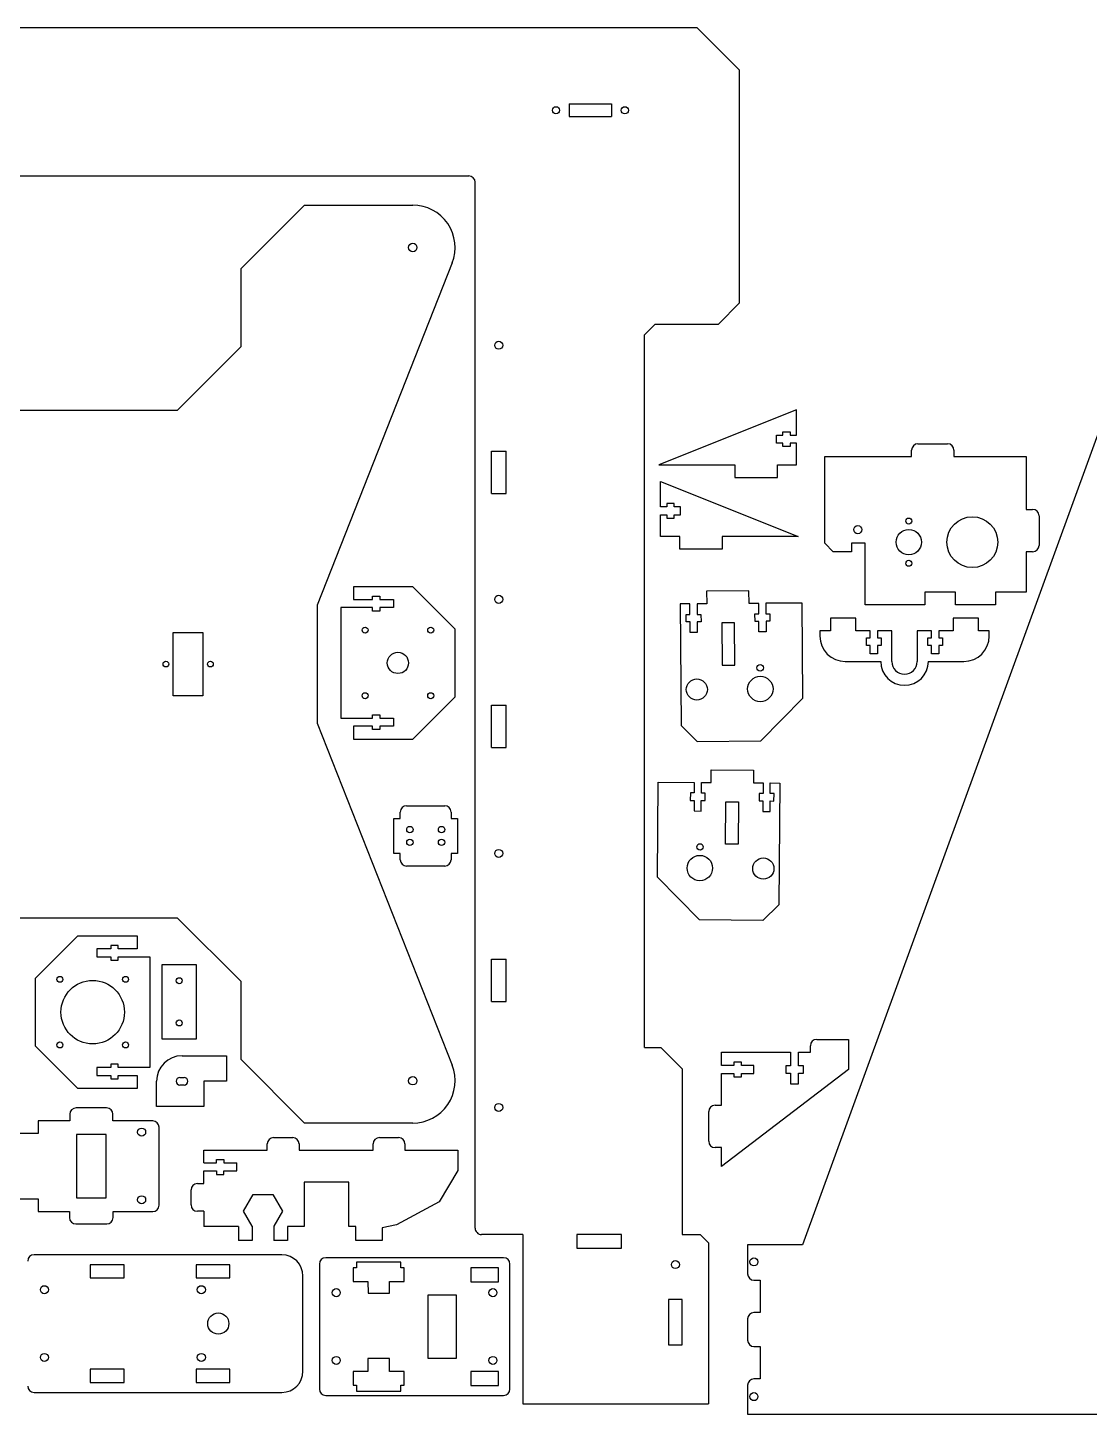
# Model space of a CAD drawing. Header units: millimetres. Extents: x -753 to 1045, y 196 to 851.
# Drawn here: x -355 to 146, y 196 to 851 of the extents above; entities that cross this region are included whole.
import ezdxf

# ---------------------------------------------------------------- set-up
doc = ezdxf.new("R2010")
doc.units = ezdxf.units.MM

msp = doc.modelspace()

# ---------------------------------------------------------------- linework, layer by layer
at = {"color": 7, "linetype": 'Continuous', "lineweight": 25}
for p, q in [((-38.94, 850.69), (-732.93, 850.69)), ((-18.94, 830.69), (-38.94, 850.69)), ((-18.94, 720.69), (-18.94, 830.69)), ((-99.43, 814.69), (-99.43, 808.69)), ((-99.43, 814.69), (-79.43, 814.69)), ((-79.43, 814.69), (-79.43, 808.69)), ((-99.43, 808.69), (-79.43, 808.69)), ((-625.03, 780.69), (-146.85, 780.69)), ((-143.85, 283.68), (-143.85, 777.69)), ((-254.41, 736.91), (-224.41, 766.91)), ((-224.41, 766.91), (-173.34, 766.91)), ((189.69, 767.2), (10.82, 275.76)), ((-254.41, 700.1), (-254.41, 736.91)), ((-154.73, 739.58), (-218.41, 578.01)), ((-28.94, 710.69), (-18.94, 720.69)), ((-63.85, 705.69), (-58.85, 710.69)), ((-58.85, 710.69), (-28.94, 710.69)), ((-63.85, 368.99), (-63.85, 705.69)), ((-284.41, 670.1), (-254.41, 700.1)), ((-474.41, 670.1), (-284.41, 670.1)), ((7.93, 670.23), (-57.04, 644.23)), ((7.93, 658.18), (7.93, 670.23)), ((-1.57, 658.18), (1.43, 658.18)), ((-1.57, 654.48), (-1.57, 658.18)), ((1.43, 659.83), (4.93, 659.83)), ((1.43, 658.18), (1.43, 659.83)), ((4.93, 659.83), (4.93, 658.18)), ((4.93, 658.18), (7.93, 658.18)), ((-136.16, 650.69), (-129.27, 650.69)), ((-136.16, 630.69), (-136.16, 650.69)), ((-129.27, 630.69), (-129.27, 650.69)), ((1.43, 654.48), (-1.57, 654.48)), ((1.43, 652.83), (1.43, 654.48)), ((4.93, 652.83), (1.43, 652.83)), ((7.93, 654.48), (4.93, 654.48)), ((4.93, 654.48), (4.93, 652.83)), ((7.93, 644.23), (7.93, 654.48)), ((62.28, 648.15), (62.28, 651.15)), ((65.28, 654.15), (79.28, 654.15)), ((82.28, 651.15), (82.28, 648.15)), ((-57.04, 644.23), (-21.13, 644.23)), ((-21.13, 644.23), (-21.13, 638.23)), ((-1.13, 644.23), (7.93, 644.23)), ((-1.13, 638.23), (-1.13, 644.23)), ((21.26, 607.15), (21.26, 648.15)), ((21.26, 648.15), (62.28, 648.15)), ((82.28, 648.15), (116.46, 648.15)), ((116.46, 648.15), (116.46, 623.15)), ((-56.31, 624.32), (-56.31, 636.37)), ((-56.31, 636.37), (8.66, 610.37)), ((-21.13, 638.23), (-1.13, 638.23)), ((-136.16, 630.69), (-129.27, 630.69)), ((-53.31, 624.32), (-56.31, 624.32)), ((-49.81, 625.97), (-53.31, 625.97)), ((-53.31, 625.97), (-53.31, 624.32)), ((-49.81, 624.32), (-49.81, 625.97)), ((-46.81, 624.32), (-49.81, 624.32)), ((-46.81, 620.62), (-46.81, 624.32)), ((116.46, 623.15), (119.46, 623.15)), ((-56.31, 610.37), (-56.31, 620.62)), ((-56.31, 620.62), (-53.31, 620.62)), ((-53.31, 620.62), (-53.31, 618.97)), ((-53.31, 618.97), (-49.81, 618.97)), ((-49.81, 618.97), (-49.81, 620.62)), ((-49.81, 620.62), (-46.81, 620.62)), ((122.46, 620.15), (122.46, 606.15)), ((-47.25, 610.37), (-56.31, 610.37)), ((-47.25, 604.37), (-47.25, 610.37)), ((-27.25, 610.37), (-27.25, 604.37)), ((8.66, 610.37), (-27.25, 610.37)), ((-27.25, 604.37), (-47.25, 604.37)), ((25.26, 603.15), (21.26, 607.15)), ((33.88, 603.15), (25.26, 603.15)), ((33.88, 607.15), (33.88, 603.15)), ((40.38, 607.15), (33.88, 607.15)), ((40.38, 578.15), (40.38, 607.15)), ((119.46, 603.15), (116.46, 603.15)), ((116.46, 603.15), (116.46, 584.15)), ((-201.35, 586.66), (-201.35, 580.56)), ((-173.35, 586.66), (-201.35, 586.66)), ((-153.35, 566.66), (-173.35, 586.66)), ((-14.53, 584.75), (-34.53, 584.6)), ((-34.53, 584.6), (-34.48, 578.6)), ((-14.48, 578.75), (-14.53, 584.75)), ((82.96, 584.15), (68.46, 584.15)), ((68.46, 584.15), (68.46, 578.15)), ((82.96, 578.15), (82.96, 584.15)), ((116.46, 584.15), (101.96, 584.15)), ((101.96, 584.15), (101.96, 578.15)), ((-218.41, 578.01), (-218.41, 522.19)), ((-207.35, 576.76), (-207.35, 524.56)), ((-192.35, 576.76), (-207.35, 576.76)), ((-201.35, 580.56), (-192.35, 580.56)), ((-192.35, 582.16), (-188.85, 582.16)), ((-192.35, 580.56), (-192.35, 582.16)), ((-192.35, 575.16), (-192.35, 576.76)), ((-188.85, 582.16), (-188.85, 580.56)), ((-188.85, 580.56), (-182.35, 580.56)), ((-188.85, 576.76), (-188.85, 575.16)), ((-182.35, 576.76), (-188.85, 576.76)), ((-182.35, 580.56), (-182.35, 576.76)), ((-42.43, 578.53), (-46.98, 578.5)), ((-46.98, 578.5), (-46.53, 521.03)), ((-42.39, 573.53), (-42.43, 578.53)), ((-34.48, 578.6), (-39.03, 578.56)), ((-39.03, 578.56), (-38.99, 573.56)), ((-9.93, 578.79), (-14.48, 578.75)), ((-9.89, 573.79), (-9.93, 578.79)), ((10.52, 578.95), (-6.53, 578.81)), ((-6.53, 578.81), (-6.49, 573.81)), ((10.87, 533.98), (10.52, 578.95)), ((68.46, 578.15), (40.38, 578.15)), ((101.96, 578.15), (82.96, 578.15)), ((-188.85, 575.16), (-192.35, 575.16)), ((-44.19, 573.52), (-42.39, 573.53)), ((-44.16, 570.02), (-44.19, 573.52)), ((-42.36, 570.03), (-44.16, 570.02)), ((-42.32, 565.03), (-42.36, 570.03)), ((-38.99, 573.56), (-37.19, 573.57)), ((-37.16, 570.07), (-38.96, 570.06)), ((-38.96, 570.06), (-38.92, 565.06)), ((-37.19, 573.57), (-37.16, 570.07)), ((-11.69, 573.77), (-9.89, 573.79)), ((-11.66, 570.27), (-11.69, 573.77)), ((-9.86, 570.29), (-11.66, 570.27)), ((-9.83, 565.29), (-9.86, 570.29)), ((-6.49, 573.81), (-4.69, 573.83)), ((-4.66, 570.33), (-6.46, 570.31)), ((-6.46, 570.31), (-6.43, 565.31)), ((-4.69, 573.83), (-4.66, 570.33)), ((23.94, 571.83), (23.94, 565.83)), ((35.94, 571.83), (23.94, 571.83)), ((35.94, 565.83), (35.94, 571.83)), ((81.94, 571.83), (81.94, 565.83)), ((93.94, 571.83), (81.94, 571.83)), ((93.94, 565.83), (93.94, 571.83)), ((-286.41, 565.1), (-272.41, 565.1)), ((-286.41, 535.1), (-286.41, 565.1)), ((-272.41, 565.1), (-272.41, 535.1)), ((-153.35, 534.66), (-153.35, 566.66)), ((-38.92, 565.06), (-42.32, 565.03)), ((-21.41, 569.64), (-27.41, 569.59)), ((-27.41, 569.59), (-27.25, 549.59)), ((-21.25, 549.64), (-21.41, 569.64)), ((-6.43, 565.31), (-9.83, 565.29)), ((23.94, 565.83), (18.94, 565.83)), ((18.94, 565.83), (18.94, 563.33)), ((42.74, 565.83), (35.94, 565.83)), ((42.74, 562.45), (42.74, 565.83)), ((46.14, 565.83), (46.14, 562.45)), ((52.94, 565.83), (46.14, 565.83)), ((52.94, 551.33), (52.94, 565.83)), ((64.94, 565.83), (64.94, 551.33)), ((71.74, 565.83), (64.94, 565.83)), ((71.74, 562.45), (71.74, 565.83)), ((81.94, 565.83), (75.14, 565.83)), ((75.14, 565.83), (75.14, 562.45)), ((98.94, 565.83), (93.94, 565.83)), ((98.94, 563.33), (98.94, 565.83)), ((40.94, 562.45), (42.74, 562.45)), ((40.94, 558.95), (40.94, 562.45)), ((42.74, 558.95), (40.94, 558.95)), ((42.74, 554.95), (42.74, 558.95)), ((46.14, 562.45), (47.94, 562.45)), ((47.94, 558.95), (46.14, 558.95)), ((46.14, 558.95), (46.14, 554.95)), ((47.94, 562.45), (47.94, 558.95)), ((69.94, 558.95), (69.94, 562.45)), ((69.94, 562.45), (71.74, 562.45)), ((71.74, 558.95), (69.94, 558.95)), ((71.74, 554.95), (71.74, 558.95)), ((75.14, 562.45), (76.94, 562.45)), ((75.14, 558.95), (75.14, 554.95)), ((76.94, 558.95), (75.14, 558.95)), ((76.94, 562.45), (76.94, 558.95)), ((30.94, 551.33), (47.69, 551.33)), ((46.14, 554.95), (42.74, 554.95)), ((70.18, 551.33), (86.94, 551.33)), ((75.14, 554.95), (71.74, 554.95)), ((-27.25, 549.59), (-21.25, 549.64)), ((-272.41, 535.1), (-286.41, 535.1)), ((-173.35, 514.66), (-153.35, 534.66)), ((-136.16, 530.69), (-129.27, 530.69)), ((-136.16, 510.69), (-136.16, 530.69)), ((-129.27, 510.69), (-129.27, 530.69)), ((-8.97, 513.82), (10.87, 533.98)), ((-207.35, 524.56), (-192.35, 524.56)), ((-192.35, 526.16), (-188.85, 526.16)), ((-192.35, 524.56), (-192.35, 526.16)), ((-188.85, 526.16), (-188.85, 524.56)), ((-188.85, 524.56), (-182.35, 524.56)), ((-182.35, 524.56), (-182.35, 520.76)), ((-218.41, 522.19), (-154.73, 360.62)), ((-201.35, 520.76), (-201.35, 514.66)), ((-192.35, 520.76), (-201.35, 520.76)), ((-192.35, 519.16), (-192.35, 520.76)), ((-188.85, 519.16), (-192.35, 519.16)), ((-188.85, 520.76), (-188.85, 519.16)), ((-182.35, 520.76), (-188.85, 520.76)), ((-46.53, 521.03), (-38.97, 513.59)), ((-201.35, 514.66), (-173.35, 514.66)), ((-38.97, 513.59), (-8.97, 513.82)), ((-136.16, 510.69), (-129.27, 510.69)), ((-32.41, 494.17), (-32.37, 500.17)), ((-32.37, 500.17), (-12.37, 500.01)), ((-12.37, 500.01), (-12.42, 494.01)), ((-57.77, 449.39), (-57.41, 494.36)), ((-57.41, 494.36), (-40.36, 494.23)), ((-40.36, 494.23), (-40.4, 489.23)), ((-37, 489.2), (-36.96, 494.2)), ((-36.96, 494.2), (-32.41, 494.17)), ((-12.42, 494.01), (-7.87, 493.97)), ((-7.87, 493.97), (-7.9, 488.97)), ((-4.5, 488.95), (-4.47, 493.95)), ((-4.47, 493.95), (0.08, 493.91)), ((0.08, 493.91), (-0.36, 436.44)), ((-42.2, 489.24), (-42.23, 485.74)), ((-42.23, 485.74), (-40.43, 485.73)), ((-40.4, 489.23), (-42.2, 489.24)), ((-40.43, 485.73), (-40.47, 480.73)), ((-37.07, 480.7), (-37.03, 485.7)), ((-37.03, 485.7), (-35.23, 485.69)), ((-35.2, 489.19), (-37, 489.2)), ((-35.23, 485.69), (-35.2, 489.19)), ((-25.64, 465.05), (-25.49, 485.05)), ((-25.49, 485.05), (-19.49, 485)), ((-19.49, 485), (-19.64, 465)), ((-9.7, 488.99), (-9.73, 485.49)), ((-9.73, 485.49), (-7.93, 485.47)), ((-7.9, 488.97), (-9.7, 488.99)), ((-7.93, 485.47), (-7.97, 480.47)), ((-4.57, 480.45), (-4.53, 485.45)), ((-4.53, 485.45), (-2.73, 485.43)), ((-2.7, 488.93), (-4.5, 488.95)), ((-2.73, 485.43), (-2.7, 488.93)), ((-179.22, 477.19), (-179.22, 480.19)), ((-176.22, 483.19), (-158.22, 483.19)), ((-155.22, 480.19), (-155.22, 477.19)), ((-40.47, 480.73), (-37.07, 480.7)), ((-7.97, 480.47), (-4.57, 480.45)), ((-182.22, 477.19), (-179.22, 477.19)), ((-182.22, 460.7), (-182.22, 477.19)), ((-155.22, 477.19), (-152.22, 477.19)), ((-152.22, 477.19), (-152.22, 460.7)), ((-19.64, 465), (-25.64, 465.05)), ((-179.22, 460.7), (-182.22, 460.7)), ((-179.22, 457.7), (-179.22, 460.7)), ((-152.22, 460.7), (-155.22, 460.7)), ((-155.22, 460.7), (-155.22, 457.7)), ((-158.22, 454.7), (-176.22, 454.7)), ((-37.92, 429.23), (-57.77, 449.39)), ((-0.36, 436.44), (-7.92, 429)), ((-284.41, 430.1), (-474.41, 430.1)), ((-254.41, 400.1), (-284.41, 430.1)), ((-7.92, 429), (-37.92, 429.23)), ((-351.49, 401.7), (-331.49, 421.7)), ((-331.49, 421.7), (-303.49, 421.7)), ((-303.49, 421.7), (-303.49, 415.6)), ((-315.99, 415.6), (-322.49, 415.6)), ((-322.49, 415.6), (-322.49, 411.8)), ((-312.49, 417.2), (-315.99, 417.2)), ((-315.99, 417.2), (-315.99, 415.6)), ((-312.49, 415.6), (-312.49, 417.2)), ((-303.49, 415.6), (-312.49, 415.6)), ((-322.49, 411.8), (-315.99, 411.8)), ((-315.99, 411.8), (-315.99, 410.2)), ((-315.99, 410.2), (-312.49, 410.2)), ((-312.49, 410.2), (-312.49, 411.8)), ((-312.49, 411.8), (-297.49, 411.8)), ((-297.49, 411.8), (-297.49, 359.6)), ((-291.64, 408.19), (-275.63, 408.19)), ((-291.64, 372.96), (-291.64, 408.19)), ((-275.63, 408.19), (-275.63, 372.96)), ((-136.16, 410.69), (-129.27, 410.69)), ((-136.16, 390.69), (-136.16, 410.69)), ((-129.27, 390.69), (-129.27, 410.69)), ((-351.49, 369.7), (-351.49, 401.7)), ((-254.41, 363.29), (-254.41, 400.1)), ((-136.16, 390.69), (-129.27, 390.69)), ((-331.49, 349.7), (-351.49, 369.7)), ((-275.63, 372.96), (-291.64, 372.96)), ((-63.85, 368.99), (-56.1, 368.99)), ((-56.1, 368.99), (-46.1, 358.99)), ((-27.52, 360.52), (-27.52, 366.84)), ((-27.52, 366.84), (5.12, 366.84)), ((5.12, 366.84), (5.12, 360.41)), ((8.92, 360.41), (8.92, 366.84)), ((8.92, 366.84), (14.48, 366.84)), ((14.48, 366.84), (14.48, 369.84)), ((17.48, 372.84), (32.48, 372.84)), ((32.48, 372.84), (32.48, 358.62)), ((-312.49, 361.2), (-315.99, 361.2)), ((-315.99, 361.2), (-315.99, 359.6)), ((-312.49, 359.6), (-312.49, 361.2)), ((-282.31, 365.08), (-261.31, 365.08)), ((-261.31, 365.08), (-261.31, 353.08)), ((-224.41, 333.29), (-254.41, 363.29)), ((-21.61, 360.52), (-27.52, 360.52)), ((-18.11, 362.12), (-21.61, 362.12)), ((-21.61, 362.12), (-21.61, 360.52)), ((-18.11, 360.52), (-18.11, 362.12)), ((-12.2, 360.52), (-18.11, 360.52)), ((-12.2, 356.72), (-12.2, 360.52)), ((5.12, 360.41), (2.83, 360.41)), ((2.83, 360.41), (2.83, 356.91)), ((11.2, 360.41), (8.92, 360.41)), ((11.2, 356.91), (11.2, 360.41)), ((-315.99, 359.6), (-322.49, 359.6)), ((-322.49, 359.6), (-322.49, 355.8)), ((-322.49, 355.8), (-315.99, 355.8)), ((-315.99, 355.8), (-315.99, 354.2)), ((-315.99, 354.2), (-312.49, 354.2)), ((-297.49, 359.6), (-312.49, 359.6)), ((-312.49, 354.2), (-312.49, 355.8)), ((-312.49, 355.8), (-303.49, 355.8)), ((-303.49, 355.8), (-303.49, 349.7)), ((-283.31, 354.88), (-281.31, 354.88)), ((-46.1, 358.99), (-46.1, 280.69)), ((32.48, 358.62), (-27.52, 312.84)), ((-27.52, 356.72), (-21.61, 356.72)), ((-27.52, 341.72), (-27.52, 356.72)), ((-21.61, 356.72), (-21.61, 355.12)), ((-21.61, 355.12), (-18.11, 355.12)), ((-18.11, 355.12), (-18.11, 356.72)), ((-18.11, 356.72), (-12.2, 356.72)), ((2.83, 356.91), (5.12, 356.91)), ((5.12, 356.91), (5.12, 351.84)), ((8.92, 356.91), (11.2, 356.91)), ((8.92, 351.84), (8.92, 356.91)), ((-303.49, 349.7), (-331.49, 349.7)), ((-294.31, 341.21), (-294.31, 353.08)), ((-281.31, 351.28), (-283.31, 351.28)), ((-261.31, 353.08), (-271.99, 353.08)), ((-271.99, 353.08), (-271.99, 341.21)), ((5.12, 351.84), (8.92, 351.84)), ((-271.99, 341.21), (-294.31, 341.21)), ((-30.52, 341.72), (-27.52, 341.72)), ((-350.21, 334.36), (-350.21, 328.35)), ((-335.31, 334.36), (-350.21, 334.36)), ((-335.31, 337.44), (-335.31, 334.36)), ((-317.93, 340.44), (-332.31, 340.44)), ((-314.93, 334.36), (-314.93, 337.44)), ((-296.13, 334.36), (-314.93, 334.36)), ((-33.52, 324.72), (-33.52, 338.72)), ((-350.21, 328.35), (-360.63, 328.35)), ((-318.13, 327.83), (-332.13, 327.83)), ((-332.13, 327.83), (-332.13, 298.03)), ((-318.13, 298.03), (-318.13, 327.83)), ((-293.13, 294.49), (-293.13, 331.36)), ((-173.34, 333.29), (-224.41, 333.29)), ((-242.04, 320.45), (-242.04, 323.45)), ((-239.04, 326.45), (-230.04, 326.45)), ((-227.04, 323.45), (-227.04, 320.45)), ((-192.04, 320.45), (-192.04, 323.45)), ((-189.04, 326.45), (-180.04, 326.45)), ((-177.04, 323.45), (-177.04, 320.45)), ((-27.52, 321.72), (-30.52, 321.72)), ((-27.52, 312.84), (-27.52, 321.72)), ((-272.04, 314.48), (-272.04, 320.45)), ((-272.04, 320.45), (-242.04, 320.45)), ((-272.04, 314.48), (-266.01, 314.48)), ((-266.01, 316.08), (-262.51, 316.08)), ((-266.01, 314.48), (-266.01, 316.08)), ((-262.51, 316.08), (-262.51, 314.48)), ((-262.51, 314.48), (-256.49, 314.48)), ((-256.49, 310.68), (-256.49, 314.48)), ((-227.04, 320.45), (-192.04, 320.45)), ((-177.04, 320.45), (-152.04, 320.45)), ((-152.04, 320.45), (-152.04, 310.92)), ((-272.04, 304.72), (-272.04, 310.68)), ((-272.04, 310.68), (-266.01, 310.68)), ((-266.01, 310.68), (-266.01, 309.08)), ((-266.01, 309.08), (-262.51, 309.08)), ((-262.51, 309.08), (-262.51, 310.68)), ((-262.51, 310.68), (-256.49, 310.68)), ((-152.04, 310.92), (-160.83, 296.17)), ((-278.04, 294.62), (-278.04, 301.72)), ((-275.04, 304.72), (-272.04, 304.72)), ((-203.55, 305.45), (-224.67, 305.45)), ((-224.67, 305.45), (-224.67, 284.53)), ((-203.55, 284.53), (-203.55, 305.45)), ((-360.63, 297.51), (-350.21, 297.51)), ((-350.21, 297.51), (-350.21, 291.49)), ((-332.13, 298.03), (-318.13, 298.03)), ((-253.28, 291.62), (-248.66, 299.62)), ((-248.66, 299.62), (-239.42, 299.62)), ((-239.42, 299.62), (-234.8, 291.62)), ((-160.83, 296.17), (-180.98, 285.27)), ((-350.21, 291.49), (-335.46, 291.49)), ((-335.46, 291.49), (-335.46, 288.64)), ((-314.89, 291.49), (-296.13, 291.49)), ((-314.89, 288.64), (-314.89, 291.49)), ((-272.04, 291.62), (-275.04, 291.62)), ((-272.04, 291.62), (-272.04, 284.53)), ((-249.21, 284.58), (-253.28, 291.62)), ((-234.8, 291.62), (-238.87, 284.58)), ((-332.46, 285.64), (-317.89, 285.64)), ((-255.56, 284.53), (-272.04, 284.53)), ((-255.56, 284.53), (-255.56, 277.79)), ((-249.21, 284.58), (-249.21, 277.79)), ((-238.87, 284.58), (-238.87, 277.79)), ((-224.67, 284.53), (-232.52, 284.53)), ((-232.52, 284.53), (-232.52, 277.79)), ((-200.22, 284.53), (-203.55, 284.53)), ((-200.22, 277.79), (-200.22, 284.53)), ((-180.98, 285.27), (-187.78, 283.79)), ((-187.78, 283.79), (-187.78, 277.79)), ((-249.21, 277.79), (-255.56, 277.79)), ((-232.52, 277.79), (-238.87, 277.79)), ((-187.78, 277.79), (-200.22, 277.79)), ((-121.27, 280.69), (-140.85, 280.68)), ((-121.27, 280.69), (-121.27, 200.69)), ((-74.77, 280.69), (-95.77, 280.69)), ((-95.77, 280.69), (-95.77, 274.19)), ((-74.77, 274.19), (-74.77, 280.69)), ((-46.1, 280.69), (-37.64, 280.69)), ((-37.64, 280.69), (-33.64, 276.69)), ((-33.64, 276.69), (-33.64, 200.69)), ((-15.19, 275.76), (-15.19, 262.09)), ((10.82, 275.76), (-15.19, 275.76)), ((-235.18, 271.1), (-352.18, 271.1)), ((-130.45, 269.69), (-214.45, 269.69)), ((-95.77, 274.19), (-74.77, 274.19)), ((-309.68, 266.4), (-325.68, 266.4)), ((-325.68, 266.4), (-325.68, 260.2)), ((-309.68, 260.2), (-309.68, 266.4)), ((-259.68, 266.4), (-275.68, 266.4)), ((-275.68, 266.4), (-275.68, 260.2)), ((-259.68, 260.2), (-259.68, 266.4)), ((-217.45, 266.69), (-217.45, 207.69)), ((-199.95, 264.94), (-201.45, 264.94)), ((-201.45, 264.94), (-201.45, 258.44)), ((-178.95, 267.64), (-199.95, 267.64)), ((-199.95, 267.64), (-199.95, 264.94)), ((-178.95, 264.94), (-178.95, 267.64)), ((-177.45, 264.94), (-178.95, 264.94)), ((-177.45, 258.44), (-177.45, 264.94)), ((-132.9, 264.99), (-145.94, 264.99)), ((-145.94, 264.99), (-145.94, 258.39)), ((-132.9, 258.39), (-132.9, 264.99)), ((-127.45, 207.69), (-127.45, 266.69)), ((-325.68, 260.2), (-309.68, 260.2)), ((-275.68, 260.2), (-259.68, 260.2)), ((-225.18, 216.1), (-225.18, 261.1)), ((-201.45, 258.44), (-194.52, 258.44)), ((-194.52, 258.44), (-194.45, 252.94)), ((-184.36, 252.94), (-184.36, 258.44)), ((-184.36, 258.44), (-177.45, 258.44)), ((-145.94, 258.39), (-132.9, 258.39)), ((-12.19, 259.09), (-9.19, 259.09)), ((-9.19, 259.09), (-9.19, 243.76)), ((-194.45, 252.94), (-184.36, 252.94)), ((-166.18, 252.09), (-166.18, 222.29)), ((-152.72, 252.09), (-166.18, 252.09)), ((-152.72, 222.29), (-152.72, 252.09)), ((-46.1, 249.93), (-52.57, 249.93)), ((-52.57, 249.93), (-52.57, 228.63)), ((-46.1, 228.63), (-46.1, 249.93)), ((-9.19, 243.76), (-12.19, 243.76)), ((-15.19, 240.76), (-15.19, 230.76)), ((-52.57, 228.63), (-46.1, 228.63)), ((-12.19, 227.76), (-9.19, 227.76)), ((-9.19, 227.76), (-9.19, 212.43)), ((-309.68, 217), (-325.68, 217)), ((-325.68, 217), (-325.68, 210.8)), ((-309.68, 210.8), (-309.68, 217)), ((-259.68, 217), (-275.68, 217)), ((-275.68, 217), (-275.68, 210.8)), ((-259.68, 210.8), (-259.68, 217)), ((-184.36, 222.05), (-194.52, 222.05)), ((-194.52, 222.05), (-194.52, 215.94)), ((-184.36, 215.94), (-184.36, 222.05)), ((-166.18, 222.29), (-152.72, 222.29)), ((-325.68, 210.8), (-309.68, 210.8)), ((-275.68, 210.8), (-259.68, 210.8)), ((-194.52, 215.94), (-201.45, 215.94)), ((-201.45, 215.94), (-201.45, 209.44)), ((-177.45, 215.94), (-184.36, 215.94)), ((-177.45, 209.44), (-177.45, 215.94)), ((-145.94, 215.99), (-145.94, 209.39)), ((-132.9, 215.99), (-145.94, 215.99)), ((-132.9, 209.39), (-132.9, 215.99)), ((-9.19, 212.43), (-12.19, 212.43)), ((-352.18, 206.1), (-235.18, 206.1)), ((-214.45, 204.69), (-130.45, 204.69)), ((-201.45, 209.44), (-199.95, 209.44)), ((-199.95, 209.44), (-199.95, 206.74)), ((-199.95, 206.74), (-178.95, 206.74)), ((-178.95, 206.74), (-178.95, 209.44)), ((-178.95, 209.44), (-177.45, 209.44)), ((-145.94, 209.39), (-132.9, 209.39)), ((-15.19, 209.43), (-15.19, 195.76)), ((-121.27, 200.69), (-33.64, 200.69)), ((-15.19, 195.76), (604.81, 195.76))]:
    msp.add_line(p, q, dxfattribs=at)
for centre, radius in [((-105.68, 811.69), 1.7), ((-73.18, 811.69), 1.7), ((-173.34, 746.91), 2), ((-132.71, 700.69), 1.9), ((60.95, 617.67), 1.4), ((90.95, 607.7), 12), ((36.88, 613.61), 1.9), ((60.95, 607.7), 6), ((60.95, 597.72), 1.4), ((-132.71, 580.69), 1.9), ((-195.85, 566.16), 1.4), ((-164.85, 566.16), 1.4), ((-289.91, 550.1), 1.35), ((-268.91, 550.1), 1.35), ((-180.35, 550.66), 5), ((-9.16, 538.34), 6), ((-9.24, 548.34), 1.5), ((-39.16, 538.11), 5), ((-195.85, 535.16), 1.4), ((-164.85, 535.16), 1.4), ((-174.69, 471.94), 1.5), ((-159.74, 471.94), 1.5), ((-174.69, 465.94), 1.5), ((-159.74, 465.94), 1.5), ((-37.65, 463.75), 1.5), ((-132.71, 460.69), 1.9), ((-37.73, 453.75), 6), ((-7.73, 453.52), 5), ((-339.99, 401.2), 1.4), ((-324.49, 385.7), 15), ((-308.99, 401.2), 1.4), ((-283.64, 400.55), 1.4), ((-283.64, 380.6), 1.4), ((-339.99, 370.2), 1.4), ((-308.99, 370.2), 1.4), ((-173.34, 353.29), 2), ((-132.71, 340.69), 1.9), ((-301.38, 329.02), 1.9), ((-301.38, 297.06), 1.9), ((-12.19, 267.75), 1.9), ((-49.27, 266.46), 1.9), ((-347.29, 254.6), 1.9), ((-273.18, 254.6), 1.9), ((-209.45, 253.19), 1.9), ((-135.45, 253.19), 1.9), ((-265.18, 238.6), 5), ((-347.29, 222.63), 1.9), ((-273.18, 222.63), 1.9), ((-209.45, 221.19), 1.9), ((-135.45, 221.19), 1.9), ((-12.19, 204.09), 1.9)]:
    msp.add_circle(centre, radius, dxfattribs=at)
for centre, radius, start, end in [((-146.85, 777.69), 3, 0, 90), ((-173.34, 746.91), 20, 338.48841, 90), ((65.28, 651.15), 3, 90, 180), ((79.28, 651.15), 3, 360, 90), ((119.46, 620.15), 3, 360, 90), ((119.46, 606.15), 3, 270, 0), ((30.94, 563.33), 12, 180, 270), ((86.94, 563.33), 12, 270, 0), ((58.94, 551.33), 11.25, 180, 0), ((58.94, 551.33), 6, 180, 0), ((-176.22, 480.19), 3, 90, 180), ((-158.22, 480.19), 3, 0, 90), ((-176.22, 457.7), 3, 180, 270), ((-158.22, 457.7), 3, 270, 0), ((17.48, 369.84), 3, 90, 180), ((-282.31, 353.08), 12, 90, 180), ((-173.34, 353.29), 20, 270, 21.51159), ((-283.31, 353.08), 1.8, 90, 270), ((-281.31, 353.08), 1.8, 270, 90), ((-30.52, 338.72), 3, 90, 180), ((-332.31, 337.44), 3, 90, 180), ((-317.93, 337.44), 3, 360, 90), ((-296.13, 331.36), 3, 0, 90), ((-239.04, 323.45), 3, 90, 180), ((-230.04, 323.45), 3, 0, 90), ((-189.04, 323.45), 3, 90, 180), ((-180.04, 323.45), 3, 0, 90), ((-30.52, 324.72), 3, 180, 270), ((-275.04, 301.72), 3, 90, 180), ((-332.46, 288.64), 3, 180, 270), ((-317.89, 288.64), 3, 270, 0), ((-296.13, 294.49), 3, 270, 0), ((-275.04, 294.62), 3, 180, 270), ((-140.85, 283.68), 3, 180, 270.02043), ((-352.18, 268.1), 3, 90, 180), ((-235.18, 261.1), 10, 0, 90), ((-214.45, 266.69), 3, 90, 180), ((-130.45, 266.69), 3, 0, 90), ((-12.19, 262.09), 3, 180, 270), ((-12.19, 240.76), 3, 90, 180), ((-12.19, 230.76), 3, 180, 270), ((-235.18, 216.1), 10, 270, 0), ((-12.19, 209.43), 3, 90, 180), ((-352.18, 209.1), 3, 180, 270), ((-214.45, 207.69), 3, 180, 270), ((-130.45, 207.69), 3, 270, 0)]:
    msp.add_arc(centre, radius, start, end, dxfattribs=at)

doc.saveas('drawing.dxf')
